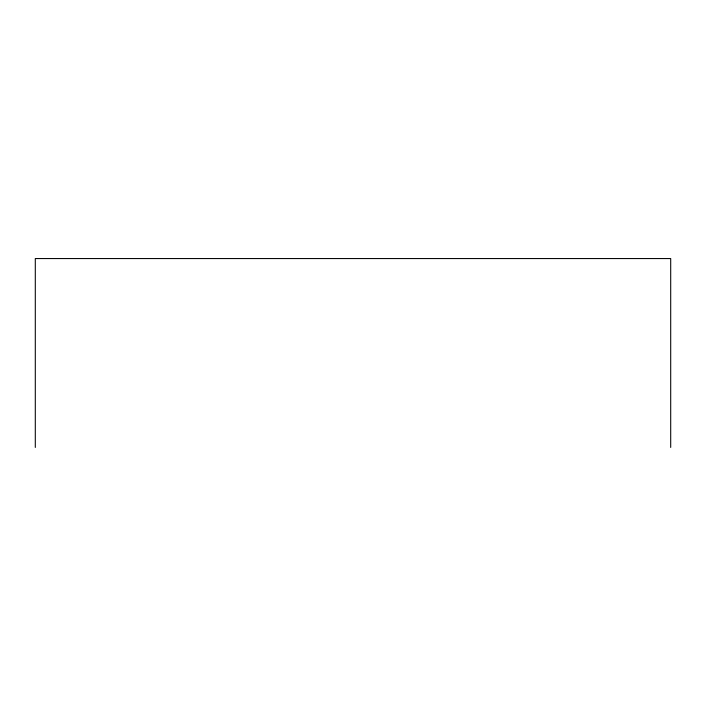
<?xml version="1.0" encoding="UTF-8"?>
<svg xmlns="http://www.w3.org/2000/svg" width="706" height="706" viewBox="0 0 706 706"><rect width="100%" height="100%" fill="white"/><g stroke="black" fill="none" stroke-linecap="round" stroke-linejoin="round"><path stroke-width="1.06" d="M670.7 447.445L670.7 258.555L35.3 258.555L35.3 447.445"/></g></svg>
